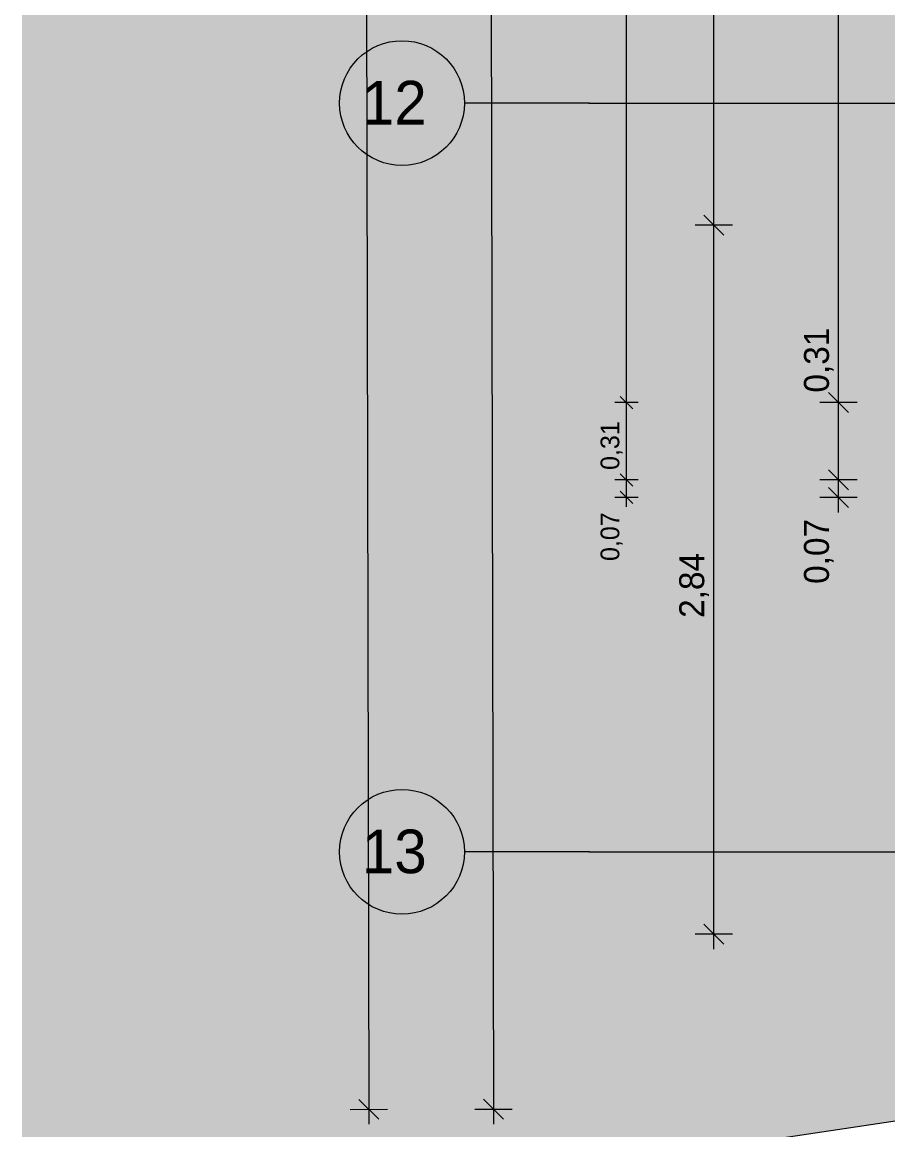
# Model space of a CAD drawing. Header units: metres. Extents: x -4 to 206, y -18 to 45.
# Drawn here: x 29.527 to 32.998, y -14.118 to -9.679 of the extents above; entities that cross this region are included whole.
import ezdxf

# ---------------------------------------------------------------- set-up
doc = ezdxf.new("R2010")
doc.units = ezdxf.units.M
doc.header["$MEASUREMENT"] = 0
doc.linetypes.add('Achse', pattern=[0.004, 0.002, -0.001, 0, -0.001])
for name, color, linetype in [('2._1.DG PP STG2_5_000 Achsraster', 7, 'Continuous'), ('2._1.DG PP STG2_5_725 Nachbarbebauung', 7, 'Continuous'), ('2._1.DG PP STG2_5_950 Polierplan Bemaßung', 7, 'Continuous')]:
    doc.layers.add(name, color=color, linetype=linetype)
doc.styles.add('ERSTELLTER_STIL_2', font='')
doc.styles.get('ERSTELLTER_STIL_2').set_extended_font_data('Eurostile')

msp = doc.modelspace()

# ---------------------------------------------------------------- hatches: boundary and pattern name
at = {"layer": '2._1.DG PP STG2_5_725 Nachbarbebauung', "linetype": 'Continuous', "lineweight": 0, "true_color": 0x1f1f1f}
msp.add_hatch(color=250, dxfattribs=at).paths.add_polyline_path([(33.3596, -4.0618), (29.5275, -4.632), (29.5275, -14.6052), (32.0677, -14.2249), (30.2188, -14.5019), (33.3665, -14.0306)])

# ---------------------------------------------------------------- linework, layer by layer
at = {"layer": '2._1.DG PP STG2_5_000 Achsraster', "color": 5, "linetype": 'Achse', "lineweight": 0, "ltscale": 1000}
for p, q in [((31.8, -10.0037), (31.3, -10.0037)), ((31.8, -10.0037), (54.3, -10.0037)), ((31.8, -13.0037), (31.3, -13.0037)), ((31.8, -13.0037), (54.3, -13.0037))]:
    msp.add_line(p, q, dxfattribs=at)
at = {"layer": '2._1.DG PP STG2_5_000 Achsraster', "color": 5, "linetype": 'Continuous', "lineweight": 0, "ltscale": 1000}
for centre in [(31.05, -10.0037), (31.05, -13.0037)]:
    msp.add_circle(centre, 0.25, dxfattribs=at)
at = {"layer": '2._1.DG PP STG2_5_000 Achsraster', "color": 5, "linetype": 'Achse', "lineweight": 0, "ltscale": 1000}
for p in [(31.8, -10.0037), (31.8, -10.0037), (31.8, -13.0037), (31.8, -13.0037)]:
    msp.add_point(p, dxfattribs=at)
at = {"layer": '2._1.DG PP STG2_5_725 Nachbarbebauung', "color": 8, "linetype": 'Continuous', "lineweight": 13, "ltscale": 1000, "flags": 128}
msp.add_lwpolyline([(29.5275, -14.6052), (32.0677, -14.2249), (30.2188, -14.5019), (33.3665, -14.0306), (33.3596, -4.0618), (29.5275, -4.632)], dxfattribs=at)
at = {"layer": '2._1.DG PP STG2_5_950 Polierplan Bemaßung', "color": 1, "linetype": 'Continuous', "lineweight": 13, "ltscale": 1000, "true_color": 0xfb0106}
for p, q in [((30.8855, 1.9963), (30.9168, -14.0354)), ((31.3855, 1.9963), (31.4168, -14.0344)), ((32.3, -10.4926), (32.3, -4.2087)), ((32.26, -10.4526), (32.34, -10.5326)), ((32.375, -10.4926), (32.225, -10.4926)), ((32.3, -13.3337), (32.3, -10.4926)), ((32.26, -13.2937), (32.34, -13.3737)), ((32.375, -13.3337), (32.225, -13.3337)), ((32.3, -13.3937), (32.3, -13.3337)), ((30.8767, -13.9955), (30.9569, -14.0753)), ((31.3767, -13.9945), (31.4569, -14.0744)), ((30.8418, -14.0356), (30.9918, -14.0353)), ((30.9168, -14.0354), (30.9169, -14.0954)), ((31.3418, -14.0346), (31.4918, -14.0343)), ((31.4168, -14.0344), (31.4169, -14.0944))]:
    msp.add_line(p, q, dxfattribs=at)
at = {"layer": '2._1.DG PP STG2_5_950 Polierplan Bemaßung', "color": 7, "linetype": 'Continuous', "lineweight": 13, "ltscale": 1000}
for p, q in [((32.8, -11.2037), (32.8, -1.6787)), ((31.95, -11.2037), (31.95, -7.2087)), ((31.925, -11.1787), (31.975, -11.2287)), ((32.76, -11.1637), (32.84, -11.2437)), ((31.9969, -11.2037), (31.9031, -11.2037)), ((31.95, -11.5137), (31.95, -11.2037)), ((32.875, -11.2037), (32.725, -11.2037)), ((32.8, -11.5137), (32.8, -11.2037)), ((31.925, -11.4887), (31.975, -11.5387)), ((32.76, -11.4737), (32.84, -11.5537)), ((31.9969, -11.5137), (31.9031, -11.5137)), ((31.95, -11.5837), (31.95, -11.5137)), ((32.875, -11.5137), (32.725, -11.5137)), ((32.8, -11.5837), (32.8, -11.5137)), ((31.9969, -11.5837), (31.9031, -11.5837)), ((31.925, -11.5587), (31.975, -11.6087)), ((31.95, -11.6212), (31.95, -11.5837)), ((32.875, -11.5837), (32.725, -11.5837)), ((32.76, -11.5437), (32.84, -11.6237)), ((32.8, -11.6437), (32.8, -11.5837))]:
    msp.add_line(p, q, dxfattribs=at)

# ---------------------------------------------------------------- texts
at = {"layer": '2._1.DG PP STG2_5_000 Achsraster', "color": 5, "linetype": 'Continuous', "lineweight": 0, "char_height": 0.175, "attachment_point": 1, "style": 'ERSTELLTER_STIL_2'}
for s, insert in [('\\A1;{\\pql;\\pt0;\\fEurostile|b0|i0|c0|p0;\\W1.000000;12}', (30.889, -9.9145)), ('\\A1;{\\pql;\\pt0;\\fEurostile|b0|i0|c0|p0;\\W1.000000;13}', (30.889, -12.9145))]:
    msp.add_mtext(s, dxfattribs=dict(at, insert=insert))
at = {"layer": '2._1.DG PP STG2_5_950 Polierplan Bemaßung', "color": 7, "linetype": 'Continuous', "lineweight": 13, "attachment_point": 7, "rotation": 90, "style": 'ERSTELLTER_STIL_2'}
for s, insert, char_height, width in [('\\A1;{\\pql;\\fEurostile|b0|i0|c0|p0;\\W1.000000;0,31}', (32.78, -11.1637), 0.1, 0.306373), ('\\A1;{\\pql;\\fEurostile|b0|i0|c0|p0;\\W1.000000;0,31}', (31.935, -11.4736), 0.075, 0.22978), ('\\A1;{\\pql;\\fEurostile|b0|i0|c0|p0;\\W1.000000;0,07}', (31.935, -11.8385), 0.075, 0.22978), ('\\A1;{\\pql;\\fEurostile|b0|i0|c0|p0;\\W1.000000;0,07}', (32.78, -11.9301), 0.1, 0.306373)]:
    msp.add_mtext(s, dxfattribs=dict(at, insert=insert, char_height=char_height, width=width))
at = {"layer": '2._1.DG PP STG2_5_950 Polierplan Bemaßung', "color": 1, "linetype": 'Continuous', "lineweight": 13, "true_color": 0xfb0106, "insert": (32.28, -12.0664), "char_height": 0.1, "width": 0.306373, "attachment_point": 7, "rotation": 90, "style": 'ERSTELLTER_STIL_2'}
msp.add_mtext('\\A1;{\\pql;\\fEurostile|b0|i0|c0|p0;\\W1.000000;2,84}', dxfattribs=at)

doc.saveas('drawing.dxf')
